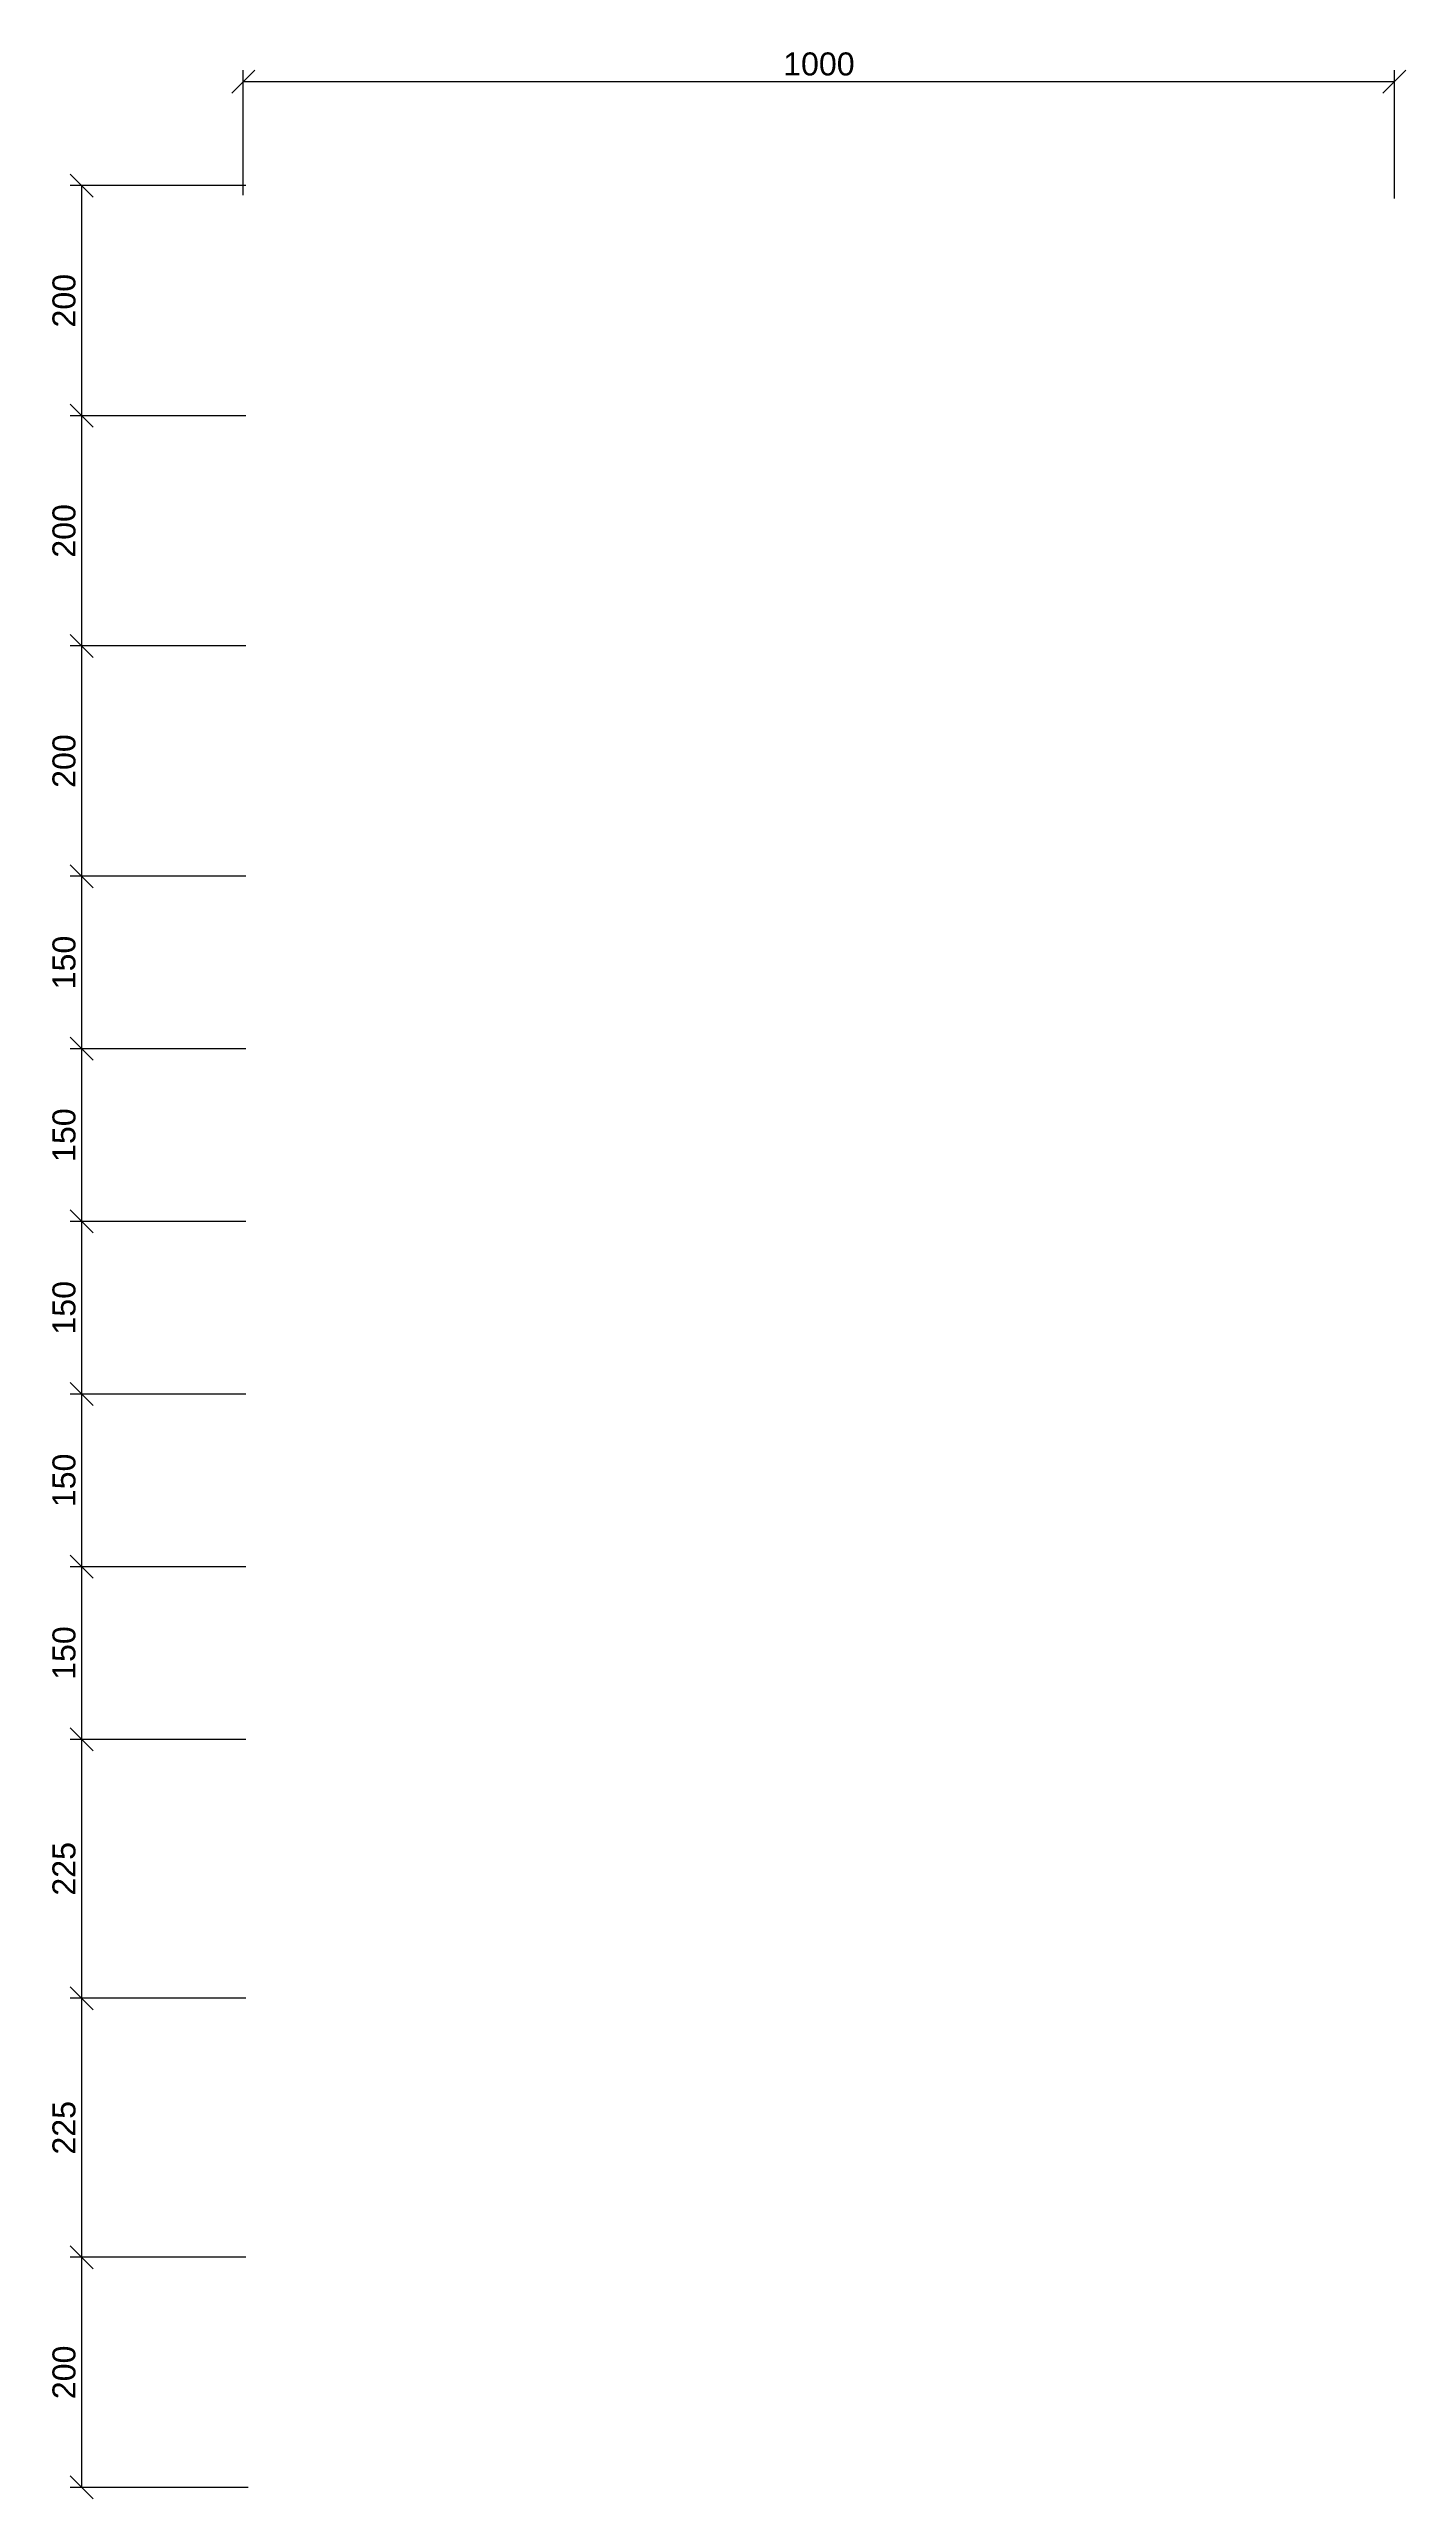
# Model space of a CAD drawing. Header units: millimetres. Extents: x -174 to 283928, y 1291 to 21053.
# Drawn here: x 1713 to 2892, y 4775 to 6904 of the extents above; entities that cross this region are included whole.
import ezdxf

# ---------------------------------------------------------------- set-up
doc = ezdxf.new("R2010")
doc.units = ezdxf.units.MM
doc.styles.get("Standard").update_dxf_attribs({"font": 'arial.ttf'})
doc.dimstyles.new('ISO-25', dxfattribs={"dimtxt": 2.5, "dimasz": 2.5, "dimexe": 1.25, "dimexo": 0.625, "dimtad": 1, "dimtxsty": 'Standard', "dimcen": 2.5, "dimadec": 0, "dimazin": 0, "dimtfac": 1, "dimtmove": 0, "dimatfit": 3, "dimfxl": 1, "dimarcsym": 0})

# ---------------------------------------------------------------- blocks, each defined once
blk = doc.blocks.new('_OBLIQUE')
at = {"color": 0, "linetype": 'ByBlock'}
blk.add_line((-0.5, -0.5), (0.5, 0.5), dxfattribs=at)
blk = doc.blocks.new('*D281')
at = {"color": 0, "lineweight": -2, "transparency": 16777216}
for p, q in [((1881.9, 6777.1), (1881.9, 6885.8)), ((2881.9, 6774.1), (2881.9, 6885.8)), ((1881.9, 6875.8), (2881.9, 6875.8))]:
    blk.add_line(p, q, dxfattribs=at)
at = {"layer": 'Defpoints', "color": 0, "transparency": 16777216}
for p in [(2881.9, 6875.8), (1881.9, 6772.1), (2881.9, 6769.1)]:
    blk.add_point(p, dxfattribs=at)
at = {"color": 0, "lineweight": -2, "transparency": 16777216, "xscale": 20, "yscale": 20, "zscale": 20, "rotation": 180}
blk.add_blockref('_OBLIQUE', (1881.9, 6875.8), dxfattribs=at)
at = {"color": 0, "lineweight": -2, "transparency": 16777216, "xscale": 20, "yscale": 20, "zscale": 20}
blk.add_blockref('_OBLIQUE', (2881.9, 6875.8), dxfattribs=at)
at = {"color": 0, "transparency": 16777216, "insert": (2381.9, 6891), "char_height": 20, "attachment_point": 5}
blk.add_mtext('1000', dxfattribs=at)
blk = doc.blocks.new('*D282')
at = {"color": 0, "lineweight": -2, "transparency": 16777216}
for p, q in [((1884.2, 6785.4), (1731.4, 6785.4)), ((1741.4, 6785.4), (1741.4, 6585.4)), ((1884.2, 6585.4), (1731.4, 6585.4))]:
    blk.add_line(p, q, dxfattribs=at)
at = {"layer": 'Defpoints', "color": 0, "transparency": 16777216}
for p in [(1889.2, 6785.4), (1741.4, 6585.4), (1889.2, 6585.4)]:
    blk.add_point(p, dxfattribs=at)
at = {"color": 0, "lineweight": -2, "transparency": 16777216, "xscale": 20, "yscale": 20, "zscale": 20}
for p, rotation in [((1741.4, 6785.4), 90), ((1741.4, 6585.4), 270)]:
    blk.add_blockref('_OBLIQUE', p, dxfattribs=dict(at, rotation=rotation))
at = {"color": 0, "transparency": 16777216, "insert": (1726.2, 6685.4), "char_height": 20, "attachment_point": 5, "rotation": 90}
blk.add_mtext('200', dxfattribs=at)
blk = doc.blocks.new('*D283')
at = {"color": 0, "lineweight": -2, "transparency": 16777216}
for p, q in [((1884.2, 6585.4), (1731.4, 6585.4)), ((1741.4, 6585.4), (1741.4, 6385.4)), ((1884.2, 6385.4), (1731.4, 6385.4))]:
    blk.add_line(p, q, dxfattribs=at)
at = {"layer": 'Defpoints', "color": 0, "transparency": 16777216}
for p in [(1889.2, 6585.4), (1741.4, 6385.4), (1889.2, 6385.4)]:
    blk.add_point(p, dxfattribs=at)
at = {"color": 0, "lineweight": -2, "transparency": 16777216, "xscale": 20, "yscale": 20, "zscale": 20}
for p, rotation in [((1741.4, 6585.4), 90), ((1741.4, 6385.4), 270)]:
    blk.add_blockref('_OBLIQUE', p, dxfattribs=dict(at, rotation=rotation))
at = {"color": 0, "transparency": 16777216, "insert": (1726.2, 6485.4), "char_height": 20, "attachment_point": 5, "rotation": 90}
blk.add_mtext('200', dxfattribs=at)
blk = doc.blocks.new('*D284')
at = {"color": 0, "lineweight": -2, "transparency": 16777216}
for p, q in [((1884.2, 6385.4), (1731.4, 6385.4)), ((1741.4, 6385.4), (1741.4, 6185.4)), ((1884.2, 6185.4), (1731.4, 6185.4))]:
    blk.add_line(p, q, dxfattribs=at)
at = {"layer": 'Defpoints', "color": 0, "transparency": 16777216}
for p in [(1889.2, 6385.4), (1741.4, 6185.4), (1889.2, 6185.4)]:
    blk.add_point(p, dxfattribs=at)
at = {"color": 0, "lineweight": -2, "transparency": 16777216, "xscale": 20, "yscale": 20, "zscale": 20}
for p, rotation in [((1741.4, 6385.4), 90), ((1741.4, 6185.4), 270)]:
    blk.add_blockref('_OBLIQUE', p, dxfattribs=dict(at, rotation=rotation))
at = {"color": 0, "transparency": 16777216, "insert": (1726.2, 6285.4), "char_height": 20, "attachment_point": 5, "rotation": 90}
blk.add_mtext('200', dxfattribs=at)
blk = doc.blocks.new('*D285')
at = {"color": 0, "lineweight": -2, "transparency": 16777216}
for p, q in [((1884.2, 6185.4), (1731.4, 6185.4)), ((1741.4, 6185.4), (1741.4, 6035.4)), ((1884.2, 6035.4), (1731.4, 6035.4))]:
    blk.add_line(p, q, dxfattribs=at)
at = {"layer": 'Defpoints', "color": 0, "transparency": 16777216}
for p in [(1889.2, 6185.4), (1741.4, 6035.4), (1889.2, 6035.4)]:
    blk.add_point(p, dxfattribs=at)
at = {"color": 0, "lineweight": -2, "transparency": 16777216, "xscale": 20, "yscale": 20, "zscale": 20}
for p, rotation in [((1741.4, 6185.4), 90), ((1741.4, 6035.4), 270)]:
    blk.add_blockref('_OBLIQUE', p, dxfattribs=dict(at, rotation=rotation))
at = {"color": 0, "transparency": 16777216, "insert": (1726.2, 6110.4), "char_height": 20, "attachment_point": 5, "rotation": 90}
blk.add_mtext('150', dxfattribs=at)
blk = doc.blocks.new('*D286')
at = {"color": 0, "lineweight": -2, "transparency": 16777216}
for p, q in [((1884.2, 6035.4), (1731.4, 6035.4)), ((1741.4, 6035.4), (1741.4, 5885.4)), ((1884.2, 5885.4), (1731.4, 5885.4))]:
    blk.add_line(p, q, dxfattribs=at)
at = {"layer": 'Defpoints', "color": 0, "transparency": 16777216}
for p in [(1889.2, 6035.4), (1741.4, 5885.4), (1889.2, 5885.4)]:
    blk.add_point(p, dxfattribs=at)
at = {"color": 0, "lineweight": -2, "transparency": 16777216, "xscale": 20, "yscale": 20, "zscale": 20}
for p, rotation in [((1741.4, 6035.4), 90), ((1741.4, 5885.4), 270)]:
    blk.add_blockref('_OBLIQUE', p, dxfattribs=dict(at, rotation=rotation))
at = {"color": 0, "transparency": 16777216, "insert": (1726.2, 5960.4), "char_height": 20, "attachment_point": 5, "rotation": 90}
blk.add_mtext('150', dxfattribs=at)
blk = doc.blocks.new('*D287')
at = {"color": 0, "lineweight": -2, "transparency": 16777216}
for p, q in [((1884.2, 5885.4), (1731.4, 5885.4)), ((1741.4, 5885.4), (1741.4, 5735.4)), ((1884.2, 5735.4), (1731.4, 5735.4))]:
    blk.add_line(p, q, dxfattribs=at)
at = {"layer": 'Defpoints', "color": 0, "transparency": 16777216}
for p in [(1889.2, 5885.4), (1741.4, 5735.4), (1889.2, 5735.4)]:
    blk.add_point(p, dxfattribs=at)
at = {"color": 0, "lineweight": -2, "transparency": 16777216, "xscale": 20, "yscale": 20, "zscale": 20}
for p, rotation in [((1741.4, 5885.4), 90), ((1741.4, 5735.4), 270)]:
    blk.add_blockref('_OBLIQUE', p, dxfattribs=dict(at, rotation=rotation))
at = {"color": 0, "transparency": 16777216, "insert": (1726.2, 5810.4), "char_height": 20, "attachment_point": 5, "rotation": 90}
blk.add_mtext('150', dxfattribs=at)
blk = doc.blocks.new('*D288')
at = {"color": 0, "lineweight": -2, "transparency": 16777216}
for p, q in [((1884.2, 5735.4), (1731.4, 5735.4)), ((1741.4, 5735.4), (1741.4, 5585.4)), ((1884.2, 5585.4), (1731.4, 5585.4))]:
    blk.add_line(p, q, dxfattribs=at)
at = {"layer": 'Defpoints', "color": 0, "transparency": 16777216}
for p in [(1889.2, 5735.4), (1741.4, 5585.4), (1889.2, 5585.4)]:
    blk.add_point(p, dxfattribs=at)
at = {"color": 0, "lineweight": -2, "transparency": 16777216, "xscale": 20, "yscale": 20, "zscale": 20}
for p, rotation in [((1741.4, 5735.4), 90), ((1741.4, 5585.4), 270)]:
    blk.add_blockref('_OBLIQUE', p, dxfattribs=dict(at, rotation=rotation))
at = {"color": 0, "transparency": 16777216, "insert": (1726.2, 5660.4), "char_height": 20, "attachment_point": 5, "rotation": 90}
blk.add_mtext('150', dxfattribs=at)
blk = doc.blocks.new('*D289')
at = {"color": 0, "lineweight": -2, "transparency": 16777216}
for p, q in [((1884.2, 5585.4), (1731.4, 5585.4)), ((1741.4, 5585.4), (1741.4, 5435.4)), ((1884.2, 5435.4), (1731.4, 5435.4))]:
    blk.add_line(p, q, dxfattribs=at)
at = {"layer": 'Defpoints', "color": 0, "transparency": 16777216}
for p in [(1889.2, 5585.4), (1741.4, 5435.4), (1889.2, 5435.4)]:
    blk.add_point(p, dxfattribs=at)
at = {"color": 0, "lineweight": -2, "transparency": 16777216, "xscale": 20, "yscale": 20, "zscale": 20}
for p, rotation in [((1741.4, 5585.4), 90), ((1741.4, 5435.4), 270)]:
    blk.add_blockref('_OBLIQUE', p, dxfattribs=dict(at, rotation=rotation))
at = {"color": 0, "transparency": 16777216, "insert": (1726.2, 5510.4), "char_height": 20, "attachment_point": 5, "rotation": 90}
blk.add_mtext('150', dxfattribs=at)
blk = doc.blocks.new('*D290')
at = {"color": 0, "lineweight": -2, "transparency": 16777216}
for p, q in [((1884.2, 5435.4), (1731.4, 5435.4)), ((1741.4, 5435.4), (1741.4, 5210.4)), ((1884.2, 5210.4), (1731.4, 5210.4))]:
    blk.add_line(p, q, dxfattribs=at)
at = {"layer": 'Defpoints', "color": 0, "transparency": 16777216}
for p in [(1889.2, 5435.4), (1741.4, 5210.4), (1889.2, 5210.4)]:
    blk.add_point(p, dxfattribs=at)
at = {"color": 0, "lineweight": -2, "transparency": 16777216, "xscale": 20, "yscale": 20, "zscale": 20}
for p, rotation in [((1741.4, 5435.4), 90), ((1741.4, 5210.4), 270)]:
    blk.add_blockref('_OBLIQUE', p, dxfattribs=dict(at, rotation=rotation))
at = {"color": 0, "transparency": 16777216, "insert": (1726.2, 5322.9), "char_height": 20, "attachment_point": 5, "rotation": 90}
blk.add_mtext('225', dxfattribs=at)
blk = doc.blocks.new('*D279')
at = {"color": 0, "lineweight": -2, "transparency": 16777216}
for p, q in [((1884.2, 5210.4), (1731.4, 5210.4)), ((1741.4, 5210.4), (1741.4, 4985.4)), ((1884.2, 4985.4), (1731.4, 4985.4))]:
    blk.add_line(p, q, dxfattribs=at)
at = {"layer": 'Defpoints', "color": 0, "transparency": 16777216}
for p in [(1889.2, 5210.4), (1741.4, 4985.4), (1889.2, 4985.4)]:
    blk.add_point(p, dxfattribs=at)
at = {"color": 0, "lineweight": -2, "transparency": 16777216, "xscale": 20, "yscale": 20, "zscale": 20}
for p, rotation in [((1741.4, 5210.4), 90), ((1741.4, 4985.4), 270)]:
    blk.add_blockref('_OBLIQUE', p, dxfattribs=dict(at, rotation=rotation))
at = {"color": 0, "transparency": 16777216, "insert": (1726.2, 5097.9), "char_height": 20, "attachment_point": 5, "rotation": 90}
blk.add_mtext('225', dxfattribs=at)
blk = doc.blocks.new('*D280')
at = {"color": 0, "lineweight": -2, "transparency": 16777216}
for p, q in [((1884.2, 4985.4), (1731.4, 4985.4)), ((1741.4, 4985.4), (1741.4, 4785.4)), ((1886.2, 4785.4), (1731.4, 4785.4))]:
    blk.add_line(p, q, dxfattribs=at)
at = {"layer": 'Defpoints', "color": 0, "transparency": 16777216}
for p in [(1889.2, 4985.4), (1741.4, 4785.4), (1891.2, 4785.4)]:
    blk.add_point(p, dxfattribs=at)
at = {"color": 0, "lineweight": -2, "transparency": 16777216, "xscale": 20, "yscale": 20, "zscale": 20}
for p, rotation in [((1741.4, 4985.4), 90), ((1741.4, 4785.4), 270)]:
    blk.add_blockref('_OBLIQUE', p, dxfattribs=dict(at, rotation=rotation))
at = {"color": 0, "transparency": 16777216, "insert": (1726.2, 4885.4), "char_height": 20, "attachment_point": 5, "rotation": 90}
blk.add_mtext('200', dxfattribs=at)

msp = doc.modelspace()

# ---------------------------------------------------------------- dimensions: what is measured, and where the dimension line sits
dim = msp.add_linear_dim(base=(2881.906, 6875.777), p1=(1881.877, 6772.14), p2=(2881.906, 6769.078), text='1000', dimstyle='ISO-25', override={"dimscale": 0, "dimblk1": 'OBLIQUE', "dimblk2": 'OBLIQUE', "dimsah": 1})
dim.commit()
dim.dimension.update_dxf_attribs({"geometry": '*D281', "text_midpoint": (2381.892, 6890.989)})
for base, p1, p2, picture, middle in [((1741.43, 6585.38), (1889.191, 6785.38), (1889.191, 6585.38), '*D282', (1726.218, 6685.38)), ((1741.43, 6385.38), (1889.191, 6585.38), (1889.191, 6385.38), '*D283', (1726.218, 6485.38)), ((1741.43, 6185.38), (1889.191, 6385.38), (1889.191, 6185.38), '*D284', (1726.218, 6285.38)), ((1741.43, 6035.38), (1889.191, 6185.38), (1889.191, 6035.38), '*D285', (1726.218, 6110.38)), ((1741.43, 5885.38), (1889.191, 6035.38), (1889.191, 5885.38), '*D286', (1726.218, 5960.38)), ((1741.43, 5735.38), (1889.191, 5885.38), (1889.191, 5735.38), '*D287', (1726.218, 5810.38)), ((1741.43, 5585.38), (1889.191, 5735.38), (1889.191, 5585.38), '*D288', (1726.218, 5660.38)), ((1741.43, 5435.38), (1889.191, 5585.38), (1889.191, 5435.38), '*D289', (1726.218, 5510.38)), ((1741.43, 5210.38), (1889.191, 5435.38), (1889.191, 5210.38), '*D290', (1726.218, 5322.88)), ((1741.43, 4985.38), (1889.191, 5210.38), (1889.191, 4985.38), '*D279', (1726.218, 5097.88)), ((1741.43, 4785.38), (1889.191, 4985.38), (1891.232, 4785.38), '*D280', (1726.218, 4885.38))]:
    dim = msp.add_linear_dim(base=base, p1=p1, p2=p2, angle=90, dimstyle='ISO-25', override={"dimscale": 0, "dimblk1": 'OBLIQUE', "dimblk2": 'OBLIQUE', "dimsah": 1})
    dim.commit()
    dim.dimension.update_dxf_attribs({"geometry": picture, "text_midpoint": middle})

doc.saveas('drawing.dxf')
